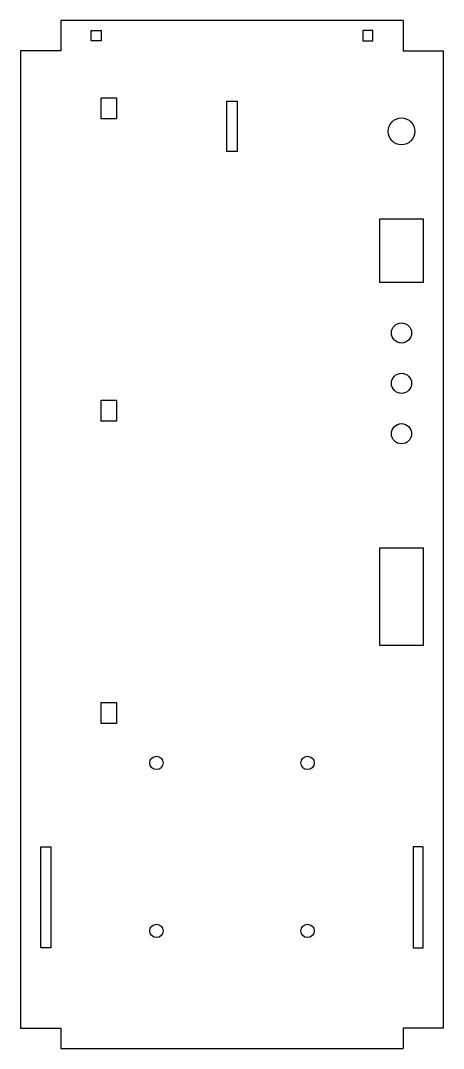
# Model space of a CAD drawing. Extents: x -63 to 63, y -96 to 210.
import ezdxf

# ---------------------------------------------------------------- set-up
doc = ezdxf.new("R2010")
doc.units = 0
doc.layers.get('0').update_dxf_attribs({"linetype": 'continuous'})

# ---------------------------------------------------------------- blocks, each defined once
blk = doc.blocks.new('BODY')
at = {"color": 0}
for p, q in [((-51, 210), (-51, 201)), ((51, 210), (-51, 210)), ((51, 210), (51, 201)), ((-42, 204), (-42, 207)), ((-42, 207), (-39, 207)), ((-39, 207), (-39, 204)), ((42, 207), (39, 207)), ((39, 207), (39, 204)), ((42, 204), (42, 207)), ((-39, 204), (-42, 204)), ((39, 204), (42, 204)), ((-63, 201), (-63, -90)), ((-51, 201), (-63, 201)), ((51, 201), (63, 201)), ((63, -90), (63, 201)), ((-39, 180.7), (-39, 187)), ((-39, 187), (-34.4, 187)), ((-34.4, 187), (-34.4, 180.7)), ((-1.5, 171), (-1.5, 186)), ((-1.5, 186), (1.5, 186)), ((1.5, 186), (1.5, 171)), ((-34.4, 180.7), (-39, 180.7)), ((1.5, 171), (-1.5, 171)), ((44, 132), (44, 151)), ((44, 151), (57, 151)), ((57, 151), (57, 132)), ((57, 132), (44, 132)), ((-39, 90.7), (-39, 97)), ((-39, 97), (-34.4, 97)), ((-34.4, 97), (-34.4, 90.7)), ((-34.4, 90.7), (-39, 90.7)), ((44, 24), (44, 53)), ((44, 53), (57, 53)), ((57, 53), (57, 24)), ((57, 24), (44, 24)), ((-39, 0.7), (-39, 7)), ((-39, 7), (-34.4, 7)), ((-34.4, 7), (-34.4, 0.7)), ((-34.4, 0.7), (-39, 0.7)), ((-57, -66), (-57, -36)), ((-57, -36), (-54, -36)), ((-54, -36), (-54, -66)), ((57, -36), (54, -36)), ((54, -36), (54, -66)), ((57, -66), (57, -36)), ((-54, -66), (-57, -66)), ((54, -66), (57, -66)), ((-63, -90), (-51, -90)), ((-51, -90), (-51, -96)), ((51, -90), (51, -96)), ((63, -90), (51, -90)), ((-51, -96), (51, -96))]:
    blk.add_line(p, q, dxfattribs=at)
for centre, radius in [((50.5, 177), 4), ((50.5, 117), 3), ((50.5, 102), 3), ((50.5, 87), 3), ((-22.5, -11), 2), ((22.5, -11), 2), ((-22.5, -61), 2), ((22.5, -61), 2)]:
    blk.add_circle(centre, radius, dxfattribs=at)

msp = doc.modelspace()

# ---------------------------------------------------------------- block references
at = {"color": 0}
msp.add_blockref('BODY', (0, 0), dxfattribs=at)

doc.saveas('drawing.dxf')
